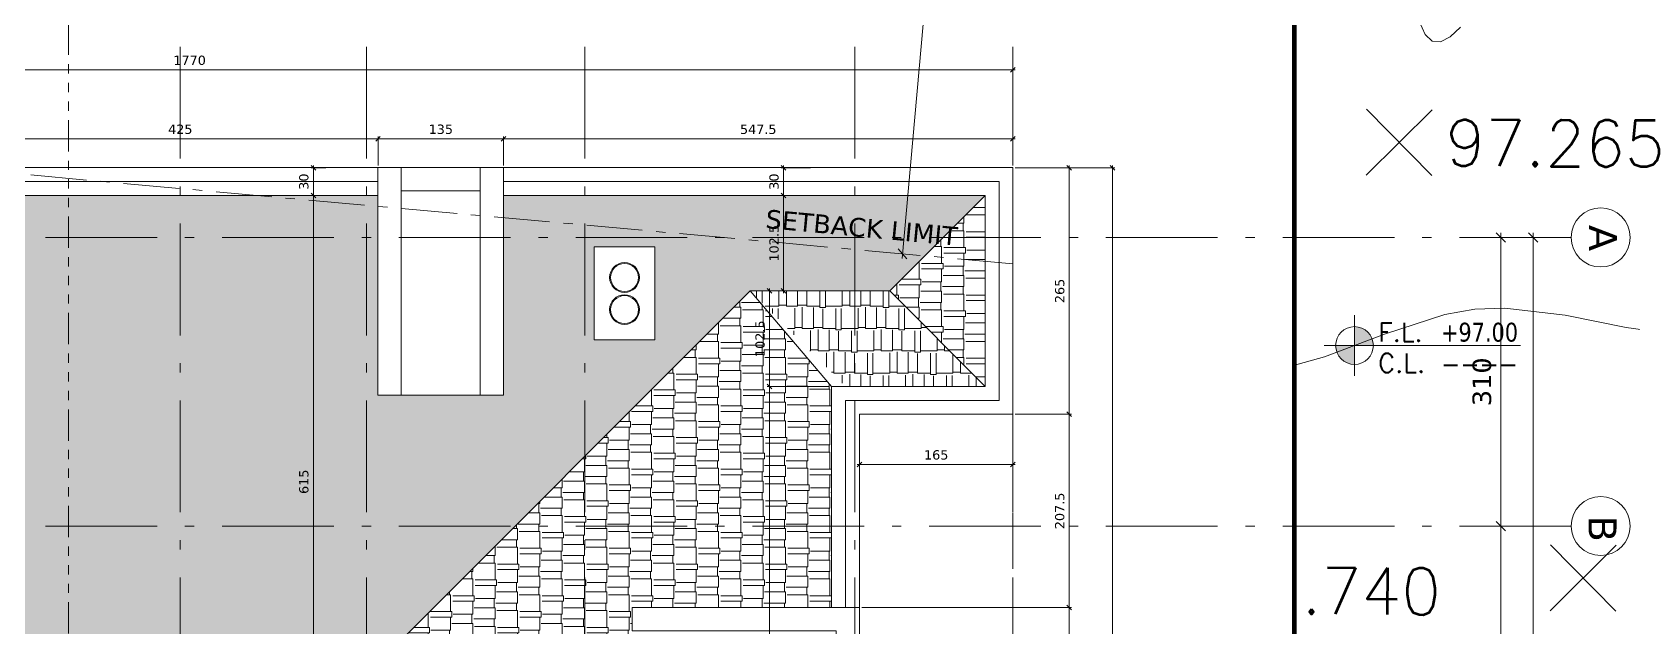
# Model space of a CAD drawing. Header units: inches. Extents: x -48 to 777, y -156 to 510.
# Drawn here: x 101.58 to 118.79, y 150.87 to 157.27 of the extents above; entities that cross this region are included whole.
import ezdxf
from ezdxf.enums import TextEntityAlignment as Align

# ---------------------------------------------------------------- set-up
doc = ezdxf.new("R2010")
doc.units = ezdxf.units.IN
doc.header["$MEASUREMENT"] = 0
doc.set_wipeout_variables(frame=1)
for name, pattern in [('ACAD_ISO06W100', [36, 24, -3, 0, -3, 0, -3, 0, -3]), ('ACAD_ISO10W100', [18, 12, -3, 0, -3]), ('HIDDEN', [0.375, 0.25, -0.125]), ('NUHA', [1.45, 0.75, -0.25, 0.2, -0.25])]:
    doc.linetypes.add(name, pattern=pattern)
doc.layers.get('Defpoints').update_dxf_attribs({"lineweight": 5})
for name, color, linetype, lineweight in [('A-ANNOTATION', 34, 'Continuous', 5), ('A-AXIS', 253, 'ACAD_ISO10W100', 5), ('A-AXIS ST', 251, 'ACAD_ISO10W100', 5), ('A-DIM', 9, 'Continuous', 5), ('A-HIDDEN', 254, 'HIDDEN', 5), ('A-LEVELS', 139, 'Continuous', 20), ('A-LIMIT LOT', 235, 'ACAD_ISO10W100', 20), ('A-SIGNS1', 20, 'Continuous', 15), ('A-SIGNS2', 30, 'Continuous', 15), ('A-TEXT', 50, 'Continuous', 15), ('D-METAL', 156, 'Continuous', 20), ('D-STONE', 52, 'Continuous', 20), ('D-WOOD', 32, 'Continuous', 20)]:
    doc.layers.add(name, color=color, linetype=linetype, lineweight=lineweight)
doc.layers.add('HH-DARK GREY', color=7, linetype='Continuous', lineweight=5, true_color=0x404040)
doc.layers.add('pts pc', color=7, linetype='Continuous')
doc.styles.add('2mm', font='simplex.shx', dxfattribs={"height": 0.5})
doc.styles.add('ROMAND', font='verdana.ttf')
doc.styles.add('ROMANS', font='romans__.ttf', dxfattribs={"height": 0.14})
doc.dimstyles.new('M-1.100', dxfattribs={"dimtxt": 0.2, "dimasz": 0.1, "dimexe": 0.05, "dimexo": 0.05, "dimgap": 0.1, "dimtad": 1, "dimlfac": 100, "dimrnd": 0.5, "dimzin": 9, "dimdsep": 46, "dimtxsty": 'ROMAND', "dimblk": 'OBLIQUE', "dimcen": 1, "dimdle": 0.05, "dimclrd": 256, "dimclre": 256, "dimclrt": 2, "dimadec": 0, "dimazin": 0, "dimtfac": 0.666667, "dimtmove": 2, "dimatfit": 3, "dimfxl": 0.04, "dimtolj": 1, "dimtzin": 5, "dimlwd": -1, "dimlwe": -1, "dimarcsym": 0})
doc.dimstyles.new('M-1.50', dxfattribs={"dimtxt": 0.1, "dimasz": 0.05, "dimexe": 0.025, "dimexo": 0.025, "dimgap": 0.05, "dimtad": 1, "dimlfac": 100, "dimrnd": 0.5, "dimzin": 9, "dimdsep": 46, "dimtxsty": 'ROMAND', "dimblk": 'OBLIQUE', "dimcen": 1, "dimdle": 0.025, "dimclrd": 256, "dimclre": 256, "dimclrt": 2, "dimadec": 0, "dimazin": 0, "dimtfac": 0.666667, "dimtmove": 2, "dimatfit": 3, "dimfxl": 0.04, "dimtolj": 1, "dimtzin": 5, "dimlwd": -1, "dimlwe": -1, "dimarcsym": 0})

# ---------------------------------------------------------------- blocks, each defined once
blk = doc.blocks.new('_Oblique')
at = {"color": 0, "linetype": 'ByBlock', "lineweight": -2}
blk.add_line((-0.5, -0.5), (0.5, 0.5), dxfattribs=at)
blk = doc.blocks.new('*D549')
at = {"layer": 'A-DIM', "transparency": 16777216}
for p, q in [((656.818, 330.269), (656.914, 330.269)), ((656.864, 330.319), (656.864, 327.119)), ((656.818, 327.169), (656.914, 327.169))]:
    blk.add_line(p, q, dxfattribs=at)
at = {"layer": 'Defpoints', "color": 0, "transparency": 16777216}
for p in [(656.768, 330.269), (656.768, 327.169), (656.864, 327.169)]:
    blk.add_point(p, dxfattribs=at)
at = {"layer": 'A-DIM', "transparency": 16777216, "xscale": 0.1, "yscale": 0.1, "zscale": 0.1}
for p, rotation in [((656.864, 330.269), 90), ((656.864, 327.169), 270)]:
    blk.add_blockref('_Oblique', p, dxfattribs=dict(at, rotation=rotation))
at = {"layer": 'A-DIM', "color": 2, "transparency": 16777216, "insert": (656.66, 328.719), "char_height": 0.2, "attachment_point": 5, "rotation": 90, "style": 'ROMAND'}
blk.add_mtext('\\A1;310', dxfattribs=at)
blk = doc.blocks.new('*D550')
at = {"layer": 'A-DIM', "transparency": 16777216}
for p, q in [((656.818, 327.169), (656.914, 327.169)), ((656.864, 327.219), (656.864, 323.719)), ((656.715, 323.769), (656.914, 323.769))]:
    blk.add_line(p, q, dxfattribs=at)
at = {"layer": 'Defpoints', "color": 0, "transparency": 16777216}
for p in [(656.768, 327.169), (656.665, 323.769), (656.864, 323.769)]:
    blk.add_point(p, dxfattribs=at)
at = {"layer": 'A-DIM', "transparency": 16777216, "xscale": 0.1, "yscale": 0.1, "zscale": 0.1}
for p, rotation in [((656.864, 327.169), 90), ((656.864, 323.769), 270)]:
    blk.add_blockref('_Oblique', p, dxfattribs=dict(at, rotation=rotation))
at = {"layer": 'A-DIM', "color": 2, "transparency": 16777216, "insert": (656.66, 325.469), "char_height": 0.2, "attachment_point": 5, "rotation": 90, "style": 'ROMAND'}
blk.add_mtext('\\A1;340', dxfattribs=at)
blk = doc.blocks.new('*D556')
at = {"layer": 'A-DIM', "transparency": 16777216}
for p, q in [((656.665, 330.269), (657.259, 330.269)), ((657.209, 302.868), (657.209, 330.319)), ((655.957, 302.918), (657.259, 302.918))]:
    blk.add_line(p, q, dxfattribs=at)
at = {"layer": 'Defpoints', "color": 0, "transparency": 16777216}
for p in [(656.615, 330.269), (657.209, 330.269), (655.907, 302.918)]:
    blk.add_point(p, dxfattribs=at)
at = {"layer": 'A-DIM', "transparency": 16777216, "xscale": 0.1, "yscale": 0.1, "zscale": 0.1}
for p, rotation in [((657.209, 330.269), 90), ((657.209, 302.918), 270)]:
    blk.add_blockref('_Oblique', p, dxfattribs=dict(at, rotation=rotation))
at = {"layer": 'A-DIM', "color": 2, "transparency": 16777216, "insert": (657.004, 316.593), "char_height": 0.2, "attachment_point": 5, "rotation": 90, "style": 'ROMAND'}
blk.add_mtext('\\A1;2735', dxfattribs=at)
blk = doc.blocks.new('*D451')
at = {"layer": 'A-DIM', "transparency": 16777216}
for p, q in [((94.402, 156.859), (112.152, 156.859)), ((94.427, 155.833), (94.427, 156.884)), ((112.127, 155.833), (112.127, 156.884))]:
    blk.add_line(p, q, dxfattribs=at)
at = {"layer": 'Defpoints', "color": 0, "transparency": 16777216}
for p in [(112.127, 156.859), (94.427, 155.808), (112.127, 155.808)]:
    blk.add_point(p, dxfattribs=at)
at = {"layer": 'A-DIM', "transparency": 16777216, "xscale": 0.05, "yscale": 0.05, "zscale": 0.05, "rotation": 180}
blk.add_blockref('_Oblique', (94.427, 156.859), dxfattribs=at)
at = {"layer": 'A-DIM', "transparency": 16777216, "xscale": 0.05, "yscale": 0.05, "zscale": 0.05}
blk.add_blockref('_Oblique', (112.127, 156.859), dxfattribs=at)
at = {"layer": 'A-DIM', "color": 2, "transparency": 16777216, "insert": (103.277, 156.961), "char_height": 0.1, "attachment_point": 5, "style": 'ROMAND'}
blk.add_mtext('\\A1;1770', dxfattribs=at)
blk = doc.blocks.new('*D452')
at = {"layer": 'A-DIM', "transparency": 16777216}
for p, q in [((112.152, 155.808), (113.22, 155.808)), ((113.195, 155.833), (113.195, 127.632)), ((110.152, 127.657), (113.22, 127.657))]:
    blk.add_line(p, q, dxfattribs=at)
at = {"layer": 'Defpoints', "color": 0, "transparency": 16777216}
for p in [(112.127, 155.808), (110.127, 127.657), (113.195, 127.657)]:
    blk.add_point(p, dxfattribs=at)
at = {"layer": 'A-DIM', "transparency": 16777216, "xscale": 0.05, "yscale": 0.05, "zscale": 0.05}
for p, rotation in [((113.195, 155.808), 90), ((113.195, 127.657), 270)]:
    blk.add_blockref('_Oblique', p, dxfattribs=dict(at, rotation=rotation))
at = {"layer": 'A-DIM', "color": 2, "transparency": 16777216, "insert": (113.093, 141.733), "char_height": 0.1, "attachment_point": 5, "rotation": 90, "style": 'ROMAND'}
blk.add_mtext('\\A1;2815', dxfattribs=at)
blk = doc.blocks.new('*D453')
at = {"layer": 'A-DIM', "transparency": 16777216}
for p, q in [((112.152, 155.808), (112.757, 155.808)), ((112.732, 155.833), (112.732, 153.134)), ((112.152, 153.159), (112.757, 153.159))]:
    blk.add_line(p, q, dxfattribs=at)
at = {"layer": 'Defpoints', "color": 0, "transparency": 16777216}
for p in [(112.127, 155.808), (112.127, 153.159), (112.732, 153.159)]:
    blk.add_point(p, dxfattribs=at)
at = {"layer": 'A-DIM', "transparency": 16777216, "xscale": 0.05, "yscale": 0.05, "zscale": 0.05}
for p, rotation in [((112.732, 155.808), 90), ((112.732, 153.159), 270)]:
    blk.add_blockref('_Oblique', p, dxfattribs=dict(at, rotation=rotation))
at = {"layer": 'A-DIM', "color": 2, "transparency": 16777216, "insert": (112.63, 154.484), "char_height": 0.1, "attachment_point": 5, "rotation": 90, "style": 'ROMAND'}
blk.add_mtext('\\A1;265', dxfattribs=at)
blk = doc.blocks.new('*D462')
at = {"layer": 'A-DIM', "transparency": 16777216}
for p, q in [((112.152, 153.159), (112.757, 153.159)), ((112.732, 153.184), (112.732, 151.058)), ((110.502, 151.083), (112.757, 151.083))]:
    blk.add_line(p, q, dxfattribs=at)
at = {"layer": 'Defpoints', "color": 0, "transparency": 16777216}
for p in [(112.127, 153.159), (110.477, 151.083), (112.732, 151.083)]:
    blk.add_point(p, dxfattribs=at)
at = {"layer": 'A-DIM', "transparency": 16777216, "xscale": 0.05, "yscale": 0.05, "zscale": 0.05}
for p, rotation in [((112.732, 153.159), 90), ((112.732, 151.083), 270)]:
    blk.add_blockref('_Oblique', p, dxfattribs=dict(at, rotation=rotation))
at = {"layer": 'A-DIM', "color": 2, "transparency": 16777216, "insert": (112.63, 152.121), "char_height": 0.1, "attachment_point": 5, "rotation": 90, "style": 'ROMAND'}
blk.add_mtext('\\A1;207.5', dxfattribs=at)
blk = doc.blocks.new('*D463')
at = {"layer": 'A-DIM', "transparency": 16777216}
for p, q in [((112.732, 151.108), (112.732, 149.958)), ((110.502, 151.083), (112.757, 151.083)), ((110.502, 149.983), (112.757, 149.983))]:
    blk.add_line(p, q, dxfattribs=at)
at = {"layer": 'Defpoints', "color": 0, "transparency": 16777216}
for p in [(110.477, 151.083), (110.477, 149.983), (112.732, 149.983)]:
    blk.add_point(p, dxfattribs=at)
at = {"layer": 'A-DIM', "transparency": 16777216, "xscale": 0.05, "yscale": 0.05, "zscale": 0.05}
for p, rotation in [((112.732, 151.083), 90), ((112.732, 149.983), 270)]:
    blk.add_blockref('_Oblique', p, dxfattribs=dict(at, rotation=rotation))
at = {"layer": 'A-DIM', "color": 2, "transparency": 16777216, "insert": (112.63, 150.533), "char_height": 0.1, "attachment_point": 5, "rotation": 90, "style": 'ROMAND'}
blk.add_mtext('\\A1;110', dxfattribs=at)
blk = doc.blocks.new('*D467')
at = {"layer": 'A-DIM', "transparency": 16777216}
for p, q in [((101.027, 156.118), (105.327, 156.118)), ((101.052, 155.833), (101.052, 156.143)), ((105.302, 155.833), (105.302, 156.143))]:
    blk.add_line(p, q, dxfattribs=at)
at = {"layer": 'Defpoints', "color": 0, "transparency": 16777216}
for p in [(105.302, 156.118), (101.052, 155.808), (105.302, 155.808)]:
    blk.add_point(p, dxfattribs=at)
at = {"layer": 'A-DIM', "transparency": 16777216, "xscale": 0.05, "yscale": 0.05, "zscale": 0.05, "rotation": 180}
blk.add_blockref('_Oblique', (101.052, 156.118), dxfattribs=at)
at = {"layer": 'A-DIM', "transparency": 16777216, "xscale": 0.05, "yscale": 0.05, "zscale": 0.05}
blk.add_blockref('_Oblique', (105.302, 156.118), dxfattribs=at)
at = {"layer": 'A-DIM', "color": 2, "transparency": 16777216, "insert": (103.177, 156.22), "char_height": 0.1, "attachment_point": 5, "style": 'ROMAND'}
blk.add_mtext('\\A1;425', dxfattribs=at)
blk = doc.blocks.new('*D468')
at = {"layer": 'A-DIM', "transparency": 16777216}
for p, q in [((105.277, 156.118), (106.677, 156.118)), ((105.302, 155.833), (105.302, 156.143)), ((106.652, 155.833), (106.652, 156.143))]:
    blk.add_line(p, q, dxfattribs=at)
at = {"layer": 'Defpoints', "color": 0, "transparency": 16777216}
for p in [(106.652, 156.118), (105.302, 155.808), (106.652, 155.808)]:
    blk.add_point(p, dxfattribs=at)
at = {"layer": 'A-DIM', "transparency": 16777216, "xscale": 0.05, "yscale": 0.05, "zscale": 0.05, "rotation": 180}
blk.add_blockref('_Oblique', (105.302, 156.118), dxfattribs=at)
at = {"layer": 'A-DIM', "transparency": 16777216, "xscale": 0.05, "yscale": 0.05, "zscale": 0.05}
blk.add_blockref('_Oblique', (106.652, 156.118), dxfattribs=at)
at = {"layer": 'A-DIM', "color": 2, "transparency": 16777216, "insert": (105.977, 156.22), "char_height": 0.1, "attachment_point": 5, "style": 'ROMAND'}
blk.add_mtext('\\A1;135', dxfattribs=at)
blk = doc.blocks.new('*D469')
at = {"layer": 'A-DIM', "transparency": 16777216}
for p, q in [((106.627, 156.118), (112.152, 156.118)), ((106.652, 155.833), (106.652, 156.143)), ((112.127, 155.833), (112.127, 156.143))]:
    blk.add_line(p, q, dxfattribs=at)
at = {"layer": 'Defpoints', "color": 0, "transparency": 16777216}
for p in [(112.127, 156.118), (106.652, 155.808), (112.127, 155.808)]:
    blk.add_point(p, dxfattribs=at)
at = {"layer": 'A-DIM', "transparency": 16777216, "xscale": 0.05, "yscale": 0.05, "zscale": 0.05, "rotation": 180}
blk.add_blockref('_Oblique', (106.652, 156.118), dxfattribs=at)
at = {"layer": 'A-DIM', "transparency": 16777216, "xscale": 0.05, "yscale": 0.05, "zscale": 0.05}
blk.add_blockref('_Oblique', (112.127, 156.118), dxfattribs=at)
at = {"layer": 'A-DIM', "color": 2, "transparency": 16777216, "insert": (109.389, 156.219), "char_height": 0.1, "attachment_point": 5, "style": 'ROMAND'}
blk.add_mtext('\\A1;547.5', dxfattribs=at)
blk = doc.blocks.new('*D496')
at = {"layer": 'A-DIM', "transparency": 16777216}
for p, q in [((104.741, 155.808), (104.582, 155.808)), ((104.607, 155.833), (104.607, 155.483)), ((104.741, 155.508), (104.582, 155.508))]:
    blk.add_line(p, q, dxfattribs=at)
at = {"layer": 'Defpoints', "color": 0, "transparency": 16777216}
for p in [(104.766, 155.808), (104.607, 155.508), (104.766, 155.508)]:
    blk.add_point(p, dxfattribs=at)
at = {"layer": 'A-DIM', "transparency": 16777216, "xscale": 0.05, "yscale": 0.05, "zscale": 0.05}
for p, rotation in [((104.607, 155.808), 90), ((104.607, 155.508), 270)]:
    blk.add_blockref('_Oblique', p, dxfattribs=dict(at, rotation=rotation))
at = {"layer": 'A-DIM', "color": 2, "transparency": 16777216, "insert": (104.505, 155.658), "char_height": 0.1, "attachment_point": 5, "rotation": 90, "style": 'ROMAND'}
blk.add_mtext('\\A1;30', dxfattribs=at)
blk = doc.blocks.new('*D497')
at = {"layer": 'A-DIM', "transparency": 16777216}
for p, q in [((104.741, 155.508), (104.582, 155.508)), ((104.607, 155.533), (104.607, 149.334)), ((104.202, 149.359), (104.632, 149.359))]:
    blk.add_line(p, q, dxfattribs=at)
at = {"layer": 'Defpoints', "color": 0, "transparency": 16777216}
for p in [(104.766, 155.508), (104.177, 149.359), (104.607, 149.359)]:
    blk.add_point(p, dxfattribs=at)
at = {"layer": 'A-DIM', "transparency": 16777216, "xscale": 0.05, "yscale": 0.05, "zscale": 0.05}
for p, rotation in [((104.607, 155.508), 90), ((104.607, 149.359), 270)]:
    blk.add_blockref('_Oblique', p, dxfattribs=dict(at, rotation=rotation))
at = {"layer": 'A-DIM', "color": 2, "transparency": 16777216, "insert": (104.505, 152.434), "char_height": 0.1, "attachment_point": 5, "rotation": 90, "style": 'ROMAND'}
blk.add_mtext('\\A1;615', dxfattribs=at)
blk = doc.blocks.new('*D517')
at = {"layer": 'A-DIM', "transparency": 16777216}
for p, q in [((110.477, 153.134), (110.477, 152.595)), ((112.127, 153.134), (112.127, 152.595)), ((112.152, 152.62), (110.452, 152.62))]:
    blk.add_line(p, q, dxfattribs=at)
at = {"layer": 'Defpoints', "color": 0, "transparency": 16777216}
for p in [(110.477, 153.159), (112.127, 153.159), (110.477, 152.62)]:
    blk.add_point(p, dxfattribs=at)
at = {"layer": 'A-DIM', "transparency": 16777216, "xscale": 0.05, "yscale": 0.05, "zscale": 0.05, "rotation": 180}
blk.add_blockref('_Oblique', (110.477, 152.62), dxfattribs=at)
at = {"layer": 'A-DIM', "transparency": 16777216, "xscale": 0.05, "yscale": 0.05, "zscale": 0.05}
blk.add_blockref('_Oblique', (112.127, 152.62), dxfattribs=at)
at = {"layer": 'A-DIM', "color": 2, "transparency": 16777216, "insert": (111.302, 152.722), "char_height": 0.1, "attachment_point": 5, "style": 'ROMAND'}
blk.add_mtext('\\A1;165', dxfattribs=at)
blk = doc.blocks.new('*D523')
at = {"layer": 'A-DIM', "transparency": 16777216}
for p, q in [((109.949, 155.808), (109.636, 155.808)), ((109.661, 155.833), (109.661, 155.483)), ((109.949, 155.508), (109.636, 155.508))]:
    blk.add_line(p, q, dxfattribs=at)
at = {"layer": 'Defpoints', "color": 0, "transparency": 16777216}
for p in [(109.974, 155.808), (109.661, 155.508), (109.974, 155.508)]:
    blk.add_point(p, dxfattribs=at)
at = {"layer": 'A-DIM', "transparency": 16777216, "xscale": 0.05, "yscale": 0.05, "zscale": 0.05}
for p, rotation in [((109.661, 155.808), 90), ((109.661, 155.508), 270)]:
    blk.add_blockref('_Oblique', p, dxfattribs=dict(at, rotation=rotation))
at = {"layer": 'A-DIM', "color": 2, "transparency": 16777216, "insert": (109.559, 155.658), "char_height": 0.1, "attachment_point": 5, "rotation": 90, "style": 'ROMAND'}
blk.add_mtext('\\A1;30', dxfattribs=at)
blk = doc.blocks.new('*D524')
at = {"layer": 'A-DIM', "transparency": 16777216}
for p, q in [((109.949, 155.508), (109.636, 155.508)), ((109.661, 155.533), (109.661, 154.459)), ((110.027, 154.484), (109.636, 154.484))]:
    blk.add_line(p, q, dxfattribs=at)
at = {"layer": 'Defpoints', "color": 0, "transparency": 16777216}
for p in [(109.974, 155.508), (109.661, 154.484), (110.052, 154.484)]:
    blk.add_point(p, dxfattribs=at)
at = {"layer": 'A-DIM', "transparency": 16777216, "xscale": 0.05, "yscale": 0.05, "zscale": 0.05}
for p, rotation in [((109.661, 155.508), 90), ((109.661, 154.484), 270)]:
    blk.add_blockref('_Oblique', p, dxfattribs=dict(at, rotation=rotation))
at = {"layer": 'A-DIM', "color": 2, "transparency": 16777216, "insert": (109.559, 154.996), "char_height": 0.1, "attachment_point": 5, "rotation": 90, "style": 'ROMAND'}
blk.add_mtext('\\A1;102.5', dxfattribs=at)
blk = doc.blocks.new('*D525')
at = {"layer": 'A-DIM', "transparency": 16777216}
for p, q in [((110.027, 154.484), (109.486, 154.484)), ((109.511, 154.509), (109.511, 153.433)), ((110.152, 153.458), (109.486, 153.458))]:
    blk.add_line(p, q, dxfattribs=at)
at = {"layer": 'Defpoints', "color": 0, "transparency": 16777216}
for p in [(110.052, 154.484), (109.511, 153.458), (110.177, 153.458)]:
    blk.add_point(p, dxfattribs=at)
at = {"layer": 'A-DIM', "transparency": 16777216, "xscale": 0.05, "yscale": 0.05, "zscale": 0.05}
for p, rotation in [((109.511, 154.484), 90), ((109.511, 153.458), 270)]:
    blk.add_blockref('_Oblique', p, dxfattribs=dict(at, rotation=rotation))
at = {"layer": 'A-DIM', "color": 2, "transparency": 16777216, "insert": (109.409, 153.971), "char_height": 0.1, "attachment_point": 5, "rotation": 90, "style": 'ROMAND'}
blk.add_mtext('\\A1;102.5', dxfattribs=at)
blk = doc.blocks.new('*D526')
at = {"layer": 'A-DIM', "transparency": 16777216}
for p, q in [((110.152, 153.458), (109.486, 153.458)), ((109.511, 153.483), (109.511, 147.334)), ((110.302, 147.359), (109.486, 147.359))]:
    blk.add_line(p, q, dxfattribs=at)
at = {"layer": 'Defpoints', "color": 0, "transparency": 16777216}
for p in [(110.177, 153.458), (109.511, 147.359), (110.327, 147.359)]:
    blk.add_point(p, dxfattribs=at)
at = {"layer": 'A-DIM', "transparency": 16777216, "xscale": 0.05, "yscale": 0.05, "zscale": 0.05}
for p, rotation in [((109.511, 153.458), 90), ((109.511, 147.359), 270)]:
    blk.add_blockref('_Oblique', p, dxfattribs=dict(at, rotation=rotation))
at = {"layer": 'A-DIM', "color": 2, "transparency": 16777216, "insert": (109.409, 150.408), "char_height": 0.1, "attachment_point": 5, "rotation": 90, "style": 'ROMAND'}
blk.add_mtext('\\A1;610', dxfattribs=at)
blk = doc.blocks.new('*D972')
at = {"layer": 'A-DIM', "transparency": 16777216}
blk.add_line((-315972.608, -27892.263), (-315973.513, -27902.275), dxfattribs=at)
at = {"layer": 'Defpoints', "color": 0, "transparency": 16777216}
for p in [(-315972.613, -27892.312), (-315973.508, -27902.225), (-315973.508, -27902.225)]:
    blk.add_point(p, dxfattribs=at)
at = {"layer": 'A-DIM', "transparency": 16777216, "xscale": 0.1, "yscale": 0.1, "zscale": 0.1}
for p, rotation in [((-315972.613, -27892.312), 84.83901183355006), ((-315973.508, -27902.225), 264.8390118335501)]:
    blk.add_blockref('_Oblique', p, dxfattribs=dict(at, rotation=rotation))
at = {"layer": 'A-DIM', "color": 2, "transparency": 16777216, "insert": (-315973.33, -27897.876), "char_height": 0.2, "attachment_point": 5, "rotation": 84.839, "style": 'ROMAND'}
blk.add_mtext('\\A1;1000', dxfattribs=at)
blk = doc.blocks.new('GXFHGCGFCD')
at = {"layer": 'A-SIGNS1', "linetype": 'NUHA'}
h = blk.add_hatch(color=256, dxfattribs=at)
h.paths.add_polyline_path([(90.382, 61.33), (90.382, 61.17), (90.542, 61.17, 0.414214)])
h.paths.add_polyline_path([(90.382, 61.17), (90.222, 61.17, 0.414214), (90.382, 61.01)])
at = {"layer": 'A-SIGNS1'}
for p, q in [((90.382, 60.914), (90.382, 61.426)), ((90.126, 61.17), (91.79, 61.17))]:
    blk.add_line(p, q, dxfattribs=at)
blk.add_circle((90.382, 61.17), 0.16, dxfattribs=at)
blk = doc.blocks.new('DGXFHXFGDFD')
at = {"layer": 'A-SIGNS1'}
blk.add_blockref('GXFHGCGFCD', (0, 0), dxfattribs=at)
at = {"layer": 'A-SIGNS2', "linetype": 'NUHA', "style": 'ROMANS'}
for s, p in [('F.L.', (90.583, 61.203)), ('C.L.', (90.583, 60.941))]:
    blk.add_text(s, height=0.16, dxfattribs=at).set_placement(p)
at = {"layer": 'A-SIGNS2', "style": 'ROMANS', "width": 0.910135, "flags": 4}
for tag, p, p2 in [('NIV.FINI', (91.116, 61.203), (91.79, 61.203)), ('NIV.BETON', (91.116, 60.941), (91.79, 60.941))]:
    blk.add_attdef(tag, text='', height=0.16, dxfattribs=at).set_placement(p, p2, align=Align.FIT)
blk = doc.blocks.new('AXIS')
at = {"layer": 'A-ANNOTATION', "linetype": 'Continuous'}
for centre in [(657.93576, 330.26919), (657.93576, 327.16933)]:
    blk.add_circle(centre, 0.31723, dxfattribs=at)
at = {"layer": 'A-AXIS ST', "ltscale": 0.1}
for p, q in [((642.66853, 296.91777), (642.66853, 336.01919)), ((644.66853, 296.91777), (644.66853, 336.01919)), ((647.01853, 296.91777), (647.01853, 336.01919)), ((649.91853, 296.91777), (649.91853, 336.01919)), ((651.61853, 296.91777), (651.61853, 336.01919)), ((657.61853, 330.26919), (627.81853, 330.26919)), ((657.61853, 327.16933), (627.81853, 327.16933))]:
    blk.add_line(p, q, dxfattribs=at)
at = {"layer": 'A-ANNOTATION', "char_height": 0.3, "width": 5.0170833, "attachment_point": 1, "rotation": 270, "style": 'ROMAND'}
for s, insert in [('\\pi2.3727;A', (658.11171, 332.77651)), ('\\pi2.3954;B', (658.10571, 329.67665))]:
    blk.add_mtext(s, dxfattribs=dict(at, insert=insert))
at = {"layer": 'A-DIM'}
for base, p1, p2, picture, middle in [((657.20851, 330.26919), (655.90711, 302.91777), (656.61547, 330.26919), '*D556', (657.00434, 316.59348)), ((656.86441, 327.16933), (656.76815, 330.26919), (656.76815, 327.16933), '*D549', (656.66024, 328.71926)), ((656.86441, 323.76934), (656.76815, 327.16933), (656.6654, 323.76934), '*D550', (656.66024, 325.46933))]:
    dim = blk.add_linear_dim(base=base, p1=p1, p2=p2, angle=90, dimstyle='M-1.100', dxfattribs=at)
    dim.commit()
    dim.dimension.update_dxf_attribs({"geometry": picture, "text_midpoint": middle})
blk = doc.blocks.new('LOT 688  TOPOGRAPHIC PLAN')
at = {"layer": 'A-LEVELS', "linetype": 'Continuous'}
for points in [[(-315983.03305, -27901.03153), (-315982.17605, -27900.81323), (-315981.3012, -27900.63057), (-315980.3909, -27900.51656), (-315979.95952, -27900.41536), (-315979.77651, -27900.30285), (-315979.61232, -27900.14969), (-315978.96618, -27899.39156)], [(-315974.59088, -27899.7661), (-315974.23382, -27900.1548), (-315973.92959, -27900.44179), (-315973.80123, -27900.53219), (-315973.69082, -27900.57921), (-315973.59993, -27900.57687), (-315973.53013, -27900.51918), (-315973.48259, -27900.40109), (-315973.4536, -27900.22815), (-315973.4239, -27899.76759)], [(-315967.95439, -27899.72644), (-315967.88953, -27899.86824), (-315967.81293, -27899.94115), (-315967.72387, -27899.94739), (-315967.62281, -27899.89456), (-315967.51021, -27899.79026)], [(-315983.99229, -27907.54002), (-315982.70884, -27907.13172), (-315981.3889, -27906.79452), (-315980.05951, -27906.48626), (-315978.74737, -27906.12897), (-315978.10784, -27905.9037), (-315977.48306, -27905.63696), (-315976.24323, -27905.07662), (-315975.60733, -27904.84201), (-315974.95799, -27904.64593), (-315973.63177, -27904.33455), (-315970.95685, -27903.79566), (-315969.62603, -27903.51344), (-315968.97279, -27903.33161), (-315968.32633, -27903.08928), (-315967.6777, -27902.87668), (-315967.35432, -27902.81936), (-315967.032, -27902.80783), (-315966.38605, -27902.8839), (-315965.72991, -27903.01567), (-315965.05342, -27903.11142)]]:
    blk.add_lwpolyline(points, dxfattribs=at)
at = {"layer": 'A-LIMIT LOT', "linetype": 'Continuous', "const_width": 0.1}
blk.add_lwpolyline([(-315996.80172, -27893.57917), (-315985.1164, -27950.2257), (-315970.22923, -27937.16678), (-315964.6636, -27941.43051), (-315964.08799, -27936.87852), (-315969.32038, -27930.53073), (-315969.32038, -27896.23659), (-315996.80172, -27893.57917)], dxfattribs=at)
at = {"layer": 'pts pc', "linetype": 'Continuous'}
for points in [[(-315979.356, -27900.34716), (-315980.06678, -27901.05036)], [(-315979.35979, -27901.05415), (-315980.06299, -27900.34337)], [(-315967.8146, -27900.67704), (-315968.52538, -27901.38024)], [(-315967.81839, -27901.38403), (-315968.52159, -27900.67325)], [(-315972.76171, -27901.43153), (-315973.47249, -27902.13473)], [(-315972.7655, -27902.13852), (-315973.4687, -27901.42774)], [(-315965.83566, -27905.35671), (-315966.54644, -27906.05991)], [(-315965.83945, -27906.0637), (-315966.54265, -27905.35292)], [(-315970.22041, -27905.48621), (-315970.93119, -27906.18941)], [(-315970.2242, -27906.1932), (-315970.9274, -27905.48242)]]:
    blk.add_lwpolyline(points, dxfattribs=at)
at = {"layer": 'pts pc', "color": 1, "char_height": 0.5, "width": 3.0714286, "attachment_point": 1, "rotation": 359.692852, "style": '2mm'}
for s, insert in [('\\Fsimplex.shx;\\W1.0000000000;\\T1.0000000000;\\o\\l97.943', (-315979.21005, -27900.45145)), ('\\Fsimplex.shx;\\W1.0000000000;\\T1.0000000000;\\o\\l97.265', (-315967.66866, -27900.78132)), ('\\Fsimplex.shx;\\W1.0000000000;\\T1.0000000000;\\o\\l97.303', (-315972.61577, -27901.53581)), ('\\Fsimplex.shx;\\W1.0000000000;\\T1.0000000000;\\o\\l96.740', (-315970.07447, -27905.59049))]:
    blk.add_mtext(s, dxfattribs=dict(at, insert=insert))
at = {"linetype": 'Continuous'}
blk.add_wipeout([(-315996.80172, -27893.57917), (-315969.32038, -27896.23659), (-315969.32038, -27930.53073), (-315964.08799, -27936.87852), (-315964.6636, -27941.43051), (-315970.22923, -27937.16678), (-315985.1164, -27950.2257)], dxfattribs=at).dxf.layer = 'A-LIMIT LOT'
at = {"layer": 'A-HIDDEN', "linetype": 'ACAD_ISO10W100', "ltscale": 0.05}
blk.add_lwpolyline([(-315992.30527, -27900.52725), (-315983.21966, -27944.57125), (-315970.69258, -27933.58259), (-315972.32038, -27931.60779), (-315972.32038, -27902.3323)], close=True, dxfattribs=at)
at = {"layer": 'A-SIGNS1'}
ref = blk.add_blockref('DGXFHXFGDFD', (-316083.18146, -27980.72521), dxfattribs=dict(at, xscale=1.267200000000003, yscale=1.267200000000003, zscale=1.267200000000003))
ref.add_attrib('NIV.FINI', '+97.00', dxfattribs={"layer": 'A-SIGNS2', "height": 0.202752, "style": 'ROMAND', "width": 0.797031}).set_placement((-315967.71944, -27903.1686), (-315966.89147, -27903.1686), align=Align.FIT)
ref.add_attrib('NIV.BETON', '----', dxfattribs={"layer": 'A-SIGNS2', "height": 0.202752, "style": 'ROMAND', "width": 1.634557}).set_placement((-315967.71944, -27903.50036), (-315966.89147, -27903.50036), align=Align.FIT)
at = {"layer": 'A-TEXT', "insert": (-315974.96795, -27901.74842), "char_height": 0.2, "width": 71.8076328, "attachment_point": 1, "rotation": 354.696245, "style": 'ROMAND'}
blk.add_mtext('SETBACK LIMIT', dxfattribs=at)
at = {"layer": 'A-DIM'}
dim = blk.add_linear_dim(base=(-315973.5081, -27902.22502), p1=(-315972.61278, -27892.31237), p2=(-315973.5081, -27902.22502), angle=264.839012, text='1000', dimstyle='M-1.100', dxfattribs=at)
dim.commit()
dim.dimension.update_dxf_attribs({"geometry": '*D972', "text_midpoint": (-315973.33003, -27897.87624), "dimtype": 129})

msp = doc.modelspace()

# ---------------------------------------------------------------- block references
at = {"layer": 'pts pc'}
msp.add_blockref('LOT 688  TOPOGRAPHIC PLAN', (316084.44716, 28057.10823), dxfattribs=at)

# ---------------------------------------------------------------- next in the draw order: hatches: boundary and pattern name
at = {"layer": 'HH-DARK GREY'}
h = msp.add_hatch(dxfattribs=at)
h.set_pattern_fill('AR-RSHKE', color=256, scale=0.02, angle=180)
h.paths.add_polyline_path([(101.05178, 153.3642), (100.80178, 153.3642), (99.95178, 153.3642), (99.70178, 153.3642), (99.70178, 155.50845), (94.72678, 155.50845), (98.05177, 152.03345), (99.05177, 152.03345), (101.286, 149.35863), (104.17659, 149.35863), (109.3015, 154.48354), (110.80187, 154.48354), (111.82678, 155.50845), (106.65178, 155.50845), (106.65178, 153.3642), (106.40178, 153.3642), (105.55178, 153.3642), (105.30178, 153.3642), (105.30178, 155.50845), (101.05178, 155.50845)])
h.paths.add_polyline_path([(98.77678, 153.95831), (98.12678, 153.95831), (98.12678, 154.95831), (98.77678, 154.95831)], flags=16)
h.paths.add_polyline_path([(107.62678, 154.95845), (108.27678, 154.95845), (108.27678, 153.95845), (107.62678, 153.95845)], flags=16)
h = msp.add_hatch(dxfattribs=at)
h.set_pattern_fill('AR-RSHKE', color=256, scale=0.02, angle=90)
h.paths.add_polyline_path([(111.82678, 155.50845), (110.80187, 154.48354), (111.82678, 153.45864)])
h = msp.add_hatch(dxfattribs=at)
h.set_pattern_fill('AR-RSHKE', color=256, scale=0.02, angle=90)
h.paths.add_polyline_path([(107.75055, 144.78275), (110.12624, 147.30845), (109.62678, 147.30845), (109.62678, 148.60845), (110.17678, 148.60845), (110.17678, 149.98345), (108.03253, 149.98345), (108.03253, 150.23345), (108.03253, 150.83345), (108.03253, 151.08345), (110.17678, 151.08345), (110.17678, 153.45827), (109.3015, 154.48354), (104.17659, 149.35863), (104.17659, 148.3567)])
h = msp.add_hatch(dxfattribs=at)
h.set_pattern_fill('AR-RSHKE', color=256, scale=0.02)
h.set_pattern_definition([(0, (-10.83841, 0), (0.51, 0.24), [0.12, -0.1, 0.14, -0.06, 0.18, -0.08]), (0, (-10.71841, 0.01), (0.51, 0.24), [0.1, -0.38, 0.08, -0.12]), (0, (-10.47841, -0.015), (0.51, 0.24), [0.06, -0.62]), (90, (-10.83841, 0), (-0.17, 0.24), [0.23, -0.73]), (90, (-10.71841, 0), (-0.17, 0.24), [0.225, -0.735]), (90, (-10.61841, 0), (-0.17, 0.24), [0.21, -0.75]), (90, (-10.47841, -0.015), (-0.17, 0.24), [0.23, -0.73]), (90, (-10.41841, -0.015), (-0.17, 0.24), [0.23, -0.73]), (90, (-10.23841, 0), (-0.17, 0.24), [0.22, -0.74])])
h.paths.add_polyline_path([(110.80187, 154.48354), (109.3015, 154.48354), (110.3267, 153.45862), (111.82678, 153.45862)])

# ---------------------------------------------------------------- next in the draw order: linework, layer by layer
at = {"layer": 'A-AXIS', "linetype": 'ACAD_ISO06W100', "ltscale": 0.014}
msp.add_lwpolyline([(101.97678, 162.53523), (101.97678, 107.99672)], dxfattribs=at)
at = {"layer": 'D-METAL'}
for centre, radius in [((107.95178, 154.62845), 0.16), ((107.95178, 154.62845), 0.15), ((107.95178, 154.28345), 0.16), ((107.95178, 154.28345), 0.15)]:
    msp.add_circle(centre, radius, dxfattribs=at)
at = {"layer": 'D-STONE'}
for p, q in [((111.82678, 155.50845), (110.80187, 154.48354)), ((104.17659, 149.35863), (109.3015, 154.48354)), ((109.3015, 154.48354), (110.80187, 154.48354)), ((109.3015, 154.48354), (110.17678, 153.45827)), ((110.80187, 154.48354), (111.82678, 153.45864))]:
    msp.add_line(p, q, dxfattribs=at)
for points in [[(101.05178, 155.80845), (105.30178, 155.80845)], [(105.55178, 155.80845), (105.55178, 153.3642), (106.40178, 153.3642), (106.40178, 155.80845)], [(106.65178, 155.80845), (112.12678, 155.80845), (112.12678, 153.15864), (110.47678, 153.15855), (110.47678, 151.08345)], [(101.05178, 155.65845), (105.30178, 155.65845)], [(106.65178, 155.65845), (111.97678, 155.65845), (111.97678, 153.30863), (110.32678, 153.30855), (110.32678, 151.08345)], [(101.05178, 155.50845), (105.30178, 155.50845)], [(106.65178, 155.50845), (111.82678, 155.50845), (111.82678, 153.45862), (110.17678, 153.45854), (110.17678, 151.08345)]]:
    msp.add_lwpolyline(points, dxfattribs=at)
msp.add_lwpolyline([(107.62678, 153.95845), (108.27678, 153.95845), (108.27678, 154.95845), (107.62678, 154.95845)], close=True, dxfattribs=at)
at = {"layer": 'D-WOOD'}
for points in [[(105.55178, 153.3642), (105.30178, 153.3642), (105.30178, 155.80845), (106.65178, 155.80845), (106.65178, 153.3642), (106.40178, 153.3642), (106.40178, 155.55845), (105.55178, 155.55845)], [(108.03253, 150.23345), (108.03253, 149.98345), (110.47678, 149.98345), (110.47678, 151.08345), (108.03253, 151.08345), (108.03253, 150.83345), (110.22678, 150.83345), (110.22678, 150.23345)]]:
    msp.add_lwpolyline(points, close=True, dxfattribs=at)

# ---------------------------------------------------------------- next in the draw order: block references
at = {"layer": 'A-DIM'}
msp.add_blockref('AXIS', (-539.49175, -175.21088), dxfattribs=at)

# ---------------------------------------------------------------- next in the draw order: dimensions: what is measured, and where the dimension line sits
for base, p1, p2, picture, middle in [((112.12678, 156.85887), (94.42678, 155.80845), (112.12678, 155.80845), '*D451', (103.27678, 156.96092)), ((105.30178, 156.1184), (101.05178, 155.80845), (105.30178, 155.80845), '*D467', (103.17678, 156.22048)), ((106.65178, 156.1184), (105.30178, 155.80845), (106.65178, 155.80845), '*D468', (105.97678, 156.22048)), ((112.12678, 156.1184), (106.65178, 155.80845), (112.12678, 155.80845), '*D469', (109.38928, 156.21944)), ((110.47678, 152.62027), (112.12678, 153.15864), (110.47678, 153.15863), '*D517', (111.30178, 152.72225))]:
    dim = msp.add_linear_dim(base=base, p1=p1, p2=p2, dimstyle='M-1.50', dxfattribs=at)
    dim.commit()
    dim.dimension.update_dxf_attribs({"geometry": picture, "text_midpoint": middle})
for base, p1, p2, picture, middle in [((104.60697, 155.50845), (104.76597, 155.80845), (104.76597, 155.50845), '*D496', (104.50489, 155.65845)), ((109.66117, 155.50845), (109.97375, 155.80845), (109.97375, 155.50845), '*D523', (109.55909, 155.65845)), ((113.19537, 127.65688), (112.12678, 155.80845), (110.12678, 127.65688), '*D452', (113.09309, 141.73267)), ((112.7324, 153.15864), (112.12678, 155.80845), (112.12678, 153.15864), '*D453', (112.63032, 154.48354)), ((104.60697, 149.35863), (104.76597, 155.50845), (104.17659, 149.35863), '*D497', (104.50499, 152.43354)), ((109.66117, 154.48354), (109.97375, 155.50845), (110.05169, 154.48354), '*D524', (109.55909, 154.99599)), ((109.51117, 153.45827), (110.05169, 154.48354), (110.17678, 153.45827), '*D525', (109.40909, 153.97091)), ((109.51117, 147.35861), (110.17678, 153.45827), (110.32678, 147.35861), '*D526', (109.40912, 150.40844)), ((112.7324, 151.08345), (112.12678, 153.15864), (110.47678, 151.08345), '*D462', (112.63032, 152.12104)), ((112.7324, 149.98345), (110.47678, 151.08345), (110.47678, 149.98345), '*D463', (112.63035, 150.53345))]:
    dim = msp.add_linear_dim(base=base, p1=p1, p2=p2, angle=90, dimstyle='M-1.50', dxfattribs=at)
    dim.commit()
    dim.dimension.update_dxf_attribs({"geometry": picture, "text_midpoint": middle})

doc.saveas('drawing.dxf')
